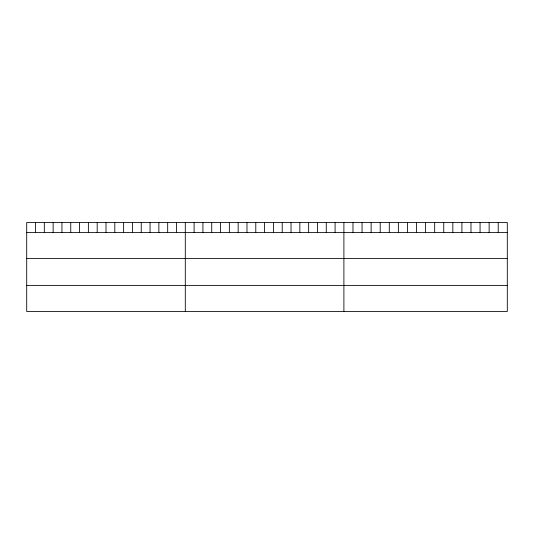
<?xml version="1.0" encoding="UTF-8"?>
<svg xmlns="http://www.w3.org/2000/svg" width="534" height="534" viewBox="0 0 534 534"><rect width="100%" height="100%" fill="white"/><g stroke="black" fill="none" stroke-linecap="round" stroke-linejoin="round"><path stroke-width="0.8" d="M507.3 232.41L507.3 311.482L26.7 311.482L26.7 222.518L507.3 222.518L507.3 232.41L26.7 232.41M26.7 258.503L507.3 258.503M26.7 285.39L507.3 285.39M498.222 222.518L498.222 232.41M489.144 222.518L489.144 232.41M480.066 222.518L480.066 232.41M470.988 222.518L470.988 232.41M461.91 222.518L461.91 232.41M452.832 222.518L452.832 232.41M443.754 222.518L443.754 232.41M434.676 222.518L434.676 232.41M425.598 222.518L425.598 232.41M416.52 222.518L416.52 232.41M407.442 222.518L407.442 232.41M398.364 222.518L398.364 232.41M389.286 222.518L389.286 232.41M380.208 222.518L380.208 232.41M371.13 222.518L371.13 232.41M362.052 222.518L362.052 232.41M352.974 222.518L352.974 232.41M343.896 222.518L343.896 311.482M335.085 222.518L335.085 232.41M326.274 222.518L326.274 232.41M317.463 222.518L317.463 232.41M308.652 222.518L308.652 232.41M299.841 222.518L299.841 232.41M291.03 222.518L291.03 232.41M282.219 222.518L282.219 232.41M273.408 222.518L273.408 232.41M264.597 222.518L264.597 232.41M255.786 222.518L255.786 232.41M246.975 222.518L246.975 232.41M238.164 222.518L238.164 232.41M229.353 222.518L229.353 232.41M220.542 222.518L220.542 232.41M211.731 222.518L211.731 232.41M202.92 222.518L202.92 232.41M194.109 222.518L194.109 232.41M185.298 222.518L185.298 311.482M176.487 222.518L176.487 232.41M167.676 222.518L167.676 232.41M158.865 222.518L158.865 232.41M150.054 222.518L150.054 232.41M141.243 222.518L141.243 232.41M132.432 222.518L132.432 232.41M123.621 222.518L123.621 232.41M114.81 222.518L114.81 232.41M105.999 222.518L105.999 232.41M97.188 222.518L97.188 232.41M88.377 222.518L88.377 232.41M79.566 222.518L79.566 232.41M70.755 222.518L70.755 232.41M61.944 222.518L61.944 232.41M53.133 222.518L53.133 232.41M44.322 222.518L44.322 232.41M35.511 222.518L35.511 232.41"/></g></svg>
